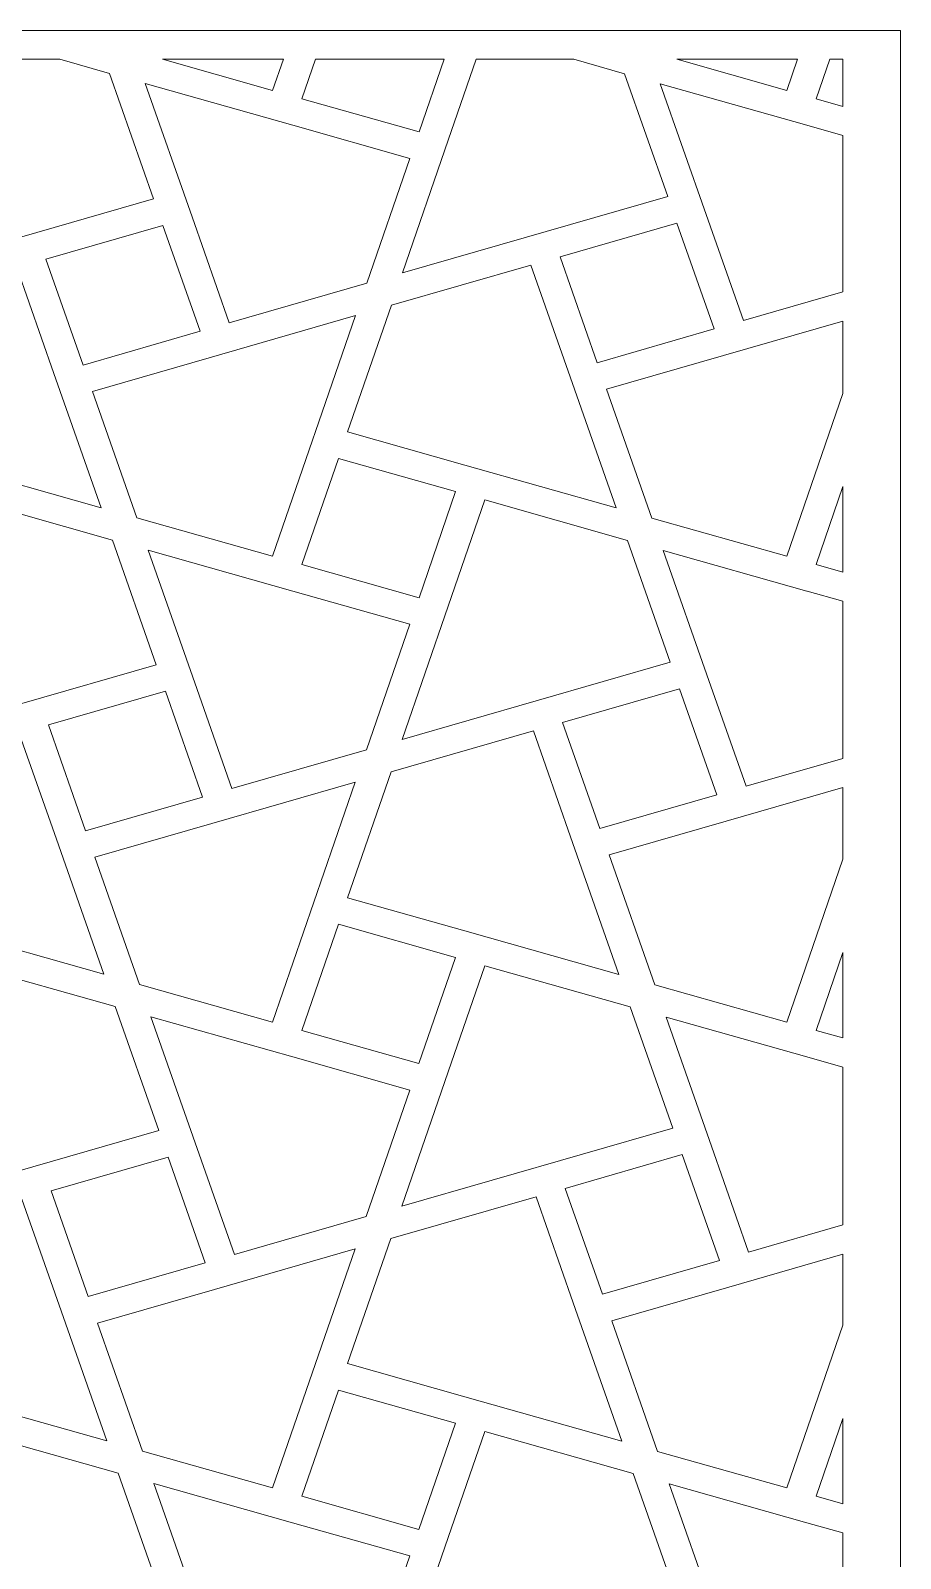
# Model space of a CAD drawing. Header units: centimetres. Extents: x -9.6 to 8.2, y -7.8 to 8.4.
# Drawn here: x -5.87 to -1.03, y -0.12 to 8.38 of the extents above; entities that cross this region are included whole.
import ezdxf

# ---------------------------------------------------------------- set-up
doc = ezdxf.new("R2010")
doc.units = ezdxf.units.CM
doc.header["$MEASUREMENT"] = 0
doc.layers.add('layer 1', color=7, linetype='Continuous')

msp = doc.modelspace()

# ---------------------------------------------------------------- linework, layer by layer
at = {"layer": 'layer 1', "color": 177, "lineweight": 9}
for points, knots in [([(-9.56022, -7.77576), (-9.56022, -7.77576), (-9.56022, -7.68855), (-9.56022, -7.68855), (-9.56022, -7.68855), (-9.56022, -7.68855), (-9.56022, -7.0444), (-9.56022, -7.0444), (-9.56022, -7.0444), (-9.56022, -7.0444), (-9.56022, -6.87664), (-9.56022, -6.87664), (-9.56022, -6.87664), (-9.56022, -6.87664), (-9.56022, -6.13825), (-9.56022, -6.13825), (-9.56022, -6.13825), (-9.56022, -6.13825), (-9.56022, -5.51373), (-9.56022, -5.51373), (-9.56022, -5.51373), (-9.56022, -5.51373), (-9.56022, -5.25987), (-9.56022, -5.25987), (-9.56022, -5.25987), (-9.56022, -5.25987), (-9.56022, -5.09892), (-9.56022, -5.09892), (-9.56022, -5.09892), (-9.56022, -5.09892), (-9.56022, -4.45518), (-9.56022, -4.45518), (-9.56022, -4.45518), (-9.56022, -4.45518), (-9.56022, -4.2875), (-9.56022, -4.2875), (-9.56022, -4.2875), (-9.56022, -4.2875), (-9.56022, -3.54479), (-9.56022, -3.54479), (-9.56022, -3.54479), (-9.56022, -3.54479), (-9.56022, -2.92362), (-9.56022, -2.92362), (-9.56022, -2.92362), (-9.56022, -2.92362), (-9.56022, -2.67108), (-9.56022, -2.67108), (-9.56022, -2.67108), (-9.56022, -2.67108), (-9.56022, -2.50978), (-9.56022, -2.50978), (-9.56022, -2.50978), (-9.56022, -2.50978), (-9.56022, -1.86594), (-9.56022, -1.86594), (-9.56022, -1.86594), (-9.56022, -1.86594), (-9.56022, -1.69841), (-9.56022, -1.69841), (-9.56022, -1.69841), (-9.56022, -1.69841), (-9.56022, -0.95174), (-9.56022, -0.95174), (-9.56022, -0.95174), (-9.56022, -0.95174), (-9.56022, -0.33422), (-9.56022, -0.33422), (-9.56022, -0.33422), (-9.56022, -0.33422), (-9.56022, -0.08151), (-9.56022, -0.08151), (-9.56022, -0.08151), (-9.56022, -0.08151), (-9.56022, 0.07923), (-9.56022, 0.07923), (-9.56022, 0.07923), (-9.56022, 0.07923), (-9.56022, 0.72329), (-9.56022, 0.72329), (-9.56022, 0.72329), (-9.56022, 0.72329), (-9.56022, 0.89105), (-9.56022, 0.89105), (-9.56022, 0.89105), (-9.56022, 0.89105), (-9.56022, 1.64207), (-9.56022, 1.64207), (-9.56022, 1.64207), (-9.56022, 1.64207), (-9.56022, 2.25491), (-9.56022, 2.25491), (-9.56022, 2.25491), (-9.56022, 2.25491), (-9.56022, 2.50777), (-9.56022, 2.50777), (-9.56022, 2.50777), (-9.56022, 2.50777), (-9.56022, 2.66876), (-9.56022, 2.66876), (-9.56022, 2.66876), (-9.56022, 2.66876), (-9.56022, 3.31237), (-9.56022, 3.31237), (-9.56022, 3.31237), (-9.56022, 3.31237), (-9.56022, 3.4804), (-9.56022, 3.4804), (-9.56022, 3.4804), (-9.56022, 3.4804), (-9.56022, 4.23513), (-9.56022, 4.23513), (-9.56022, 4.23513), (-9.56022, 4.23513), (-9.56022, 4.84318), (-9.56022, 4.84318), (-9.56022, 4.84318), (-9.56022, 4.84318), (-9.56022, 5.09712), (-9.56022, 5.09712), (-9.56022, 5.09712), (-9.56022, 5.09712), (-9.56022, 5.25802), (-9.56022, 5.25802), (-9.56022, 5.25802), (-9.56022, 5.25802), (-9.56022, 5.9018), (-9.56022, 5.9018), (-9.56022, 5.9018), (-9.56022, 5.9018), (-9.56022, 6.06947), (-9.56022, 6.06947), (-9.56022, 6.06947), (-9.56022, 6.06947), (-9.56022, 6.82894), (-9.56022, 6.82894), (-9.56022, 6.82894), (-9.56022, 6.82894), (-9.56022, 7.43231), (-9.56022, 7.43231), (-9.56022, 7.43231), (-9.56022, 7.43231), (-9.56022, 7.68635), (-9.56022, 7.68635), (-9.56022, 7.68635), (-9.56022, 7.68635), (-9.56022, 7.84734), (-9.56022, 7.84734), (-9.56022, 7.84734), (-9.56022, 7.84734), (-9.56022, 8.37591), (-9.56022, 8.37591), (-9.56022, 8.37591), (-9.56022, 8.37591), (-1.03129, 8.37591), (-1.03129, 8.37591), (-1.03129, 8.37591), (-1.03129, 8.37591), (-1.03129, 7.86381), (-1.03129, 7.86381), (-1.03129, 7.86381), (-1.03129, 7.86381), (-1.03129, 7.70201), (-1.03129, 7.70201), (-1.03129, 7.70201), (-1.03129, 7.70201), (-1.03129, 7.28487), (-1.03129, 7.28487), (-1.03129, 7.28487), (-1.03129, 7.28487), (-1.03129, 6.76689), (-1.03129, 6.76689), (-1.03129, 6.76689), (-1.03129, 6.76689), (-1.03129, 6.08838), (-1.03129, 6.08838), (-1.03129, 6.08838), (-1.03129, 6.08838), (-1.03129, 5.92686), (-1.03129, 5.92686), (-1.03129, 5.92686), (-1.03129, 5.92686), (-1.03129, 5.27455), (-1.03129, 5.27455), (-1.03129, 5.27455), (-1.03129, 5.27455), (-1.03129, 5.11304), (-1.03129, 5.11304), (-1.03129, 5.11304), (-1.03129, 5.11304), (-1.03129, 4.69599), (-1.03129, 4.69599), (-1.03129, 4.69599), (-1.03129, 4.69599), (-1.03129, 4.17788), (-1.03129, 4.17788), (-1.03129, 4.17788), (-1.03129, 4.17788), (-1.03129, 3.49891), (-1.03129, 3.49891), (-1.03129, 3.49891), (-1.03129, 3.49891), (-1.03129, 3.33785), (-1.03129, 3.33785), (-1.03129, 3.33785), (-1.03129, 3.33785), (-1.03129, 2.68537), (-1.03129, 2.68537), (-1.03129, 2.68537), (-1.03129, 2.68537), (-1.03129, 2.52348), (-1.03129, 2.52348), (-1.03129, 2.52348), (-1.03129, 2.52348), (-1.03129, 2.10676), (-1.03129, 2.10676), (-1.03129, 2.10676), (-1.03129, 2.10676), (-1.03129, 1.58898), (-1.03129, 1.58898), (-1.03129, 1.58898), (-1.03129, 1.58898), (-1.03129, 0.90977), (-1.03129, 0.90977), (-1.03129, 0.90977), (-1.03129, 0.90977), (-1.03129, 0.74846), (-1.03129, 0.74846), (-1.03129, 0.74846), (-1.03129, 0.74846), (-1.03129, 0.0964), (-1.03129, 0.0964), (-1.03129, 0.0964), (-1.03129, 0.0964), (-1.03129, -0.06567), (-1.03129, -0.06567), (-1.03129, -0.06567), (-1.03129, -0.06567), (-1.03129, -0.48208), (-1.03129, -0.48208), (-1.03129, -0.48208), (-1.03129, -0.48208), (-1.03129, -0.99998), (-1.03129, -0.99998), (-1.03129, -0.99998), (-1.03129, -0.99998), (-1.03129, -1.67946), (-1.03129, -1.67946), (-1.03129, -1.67946), (-1.03129, -1.67946), (-1.03129, -1.84094), (-1.03129, -1.84094), (-1.03129, -1.84094), (-1.03129, -1.84094), (-1.03129, -2.49314), (-1.03129, -2.49314), (-1.03129, -2.49314), (-1.03129, -2.49314), (-1.03129, -2.65467), (-1.03129, -2.65467), (-1.03129, -2.65467), (-1.03129, -2.65467), (-1.03129, -3.07118), (-1.03129, -3.07118), (-1.03129, -3.07118), (-1.03129, -3.07118), (-1.03129, -3.58897), (-1.03129, -3.58897), (-1.03129, -3.58897), (-1.03129, -3.58897), (-1.03129, -4.26893), (-1.03129, -4.26893), (-1.03129, -4.26893), (-1.03129, -4.26893), (-1.03129, -4.42984), (-1.03129, -4.42984), (-1.03129, -4.42984), (-1.03129, -4.42984), (-1.03129, -5.08246), (-1.03129, -5.08246), (-1.03129, -5.08246), (-1.03129, -5.08246), (-1.03129, -5.24421), (-1.03129, -5.24421), (-1.03129, -5.24421), (-1.03129, -5.24421), (-1.03129, -5.66021), (-1.03129, -5.66021), (-1.03129, -5.66021), (-1.03129, -5.66021), (-1.03129, -6.17756), (-1.03129, -6.17756), (-1.03129, -6.17756), (-1.03129, -6.17756), (-1.03129, -6.85816), (-1.03129, -6.85816), (-1.03129, -6.85816), (-1.03129, -6.85816), (-1.03129, -7.01924), (-1.03129, -7.01924), (-1.03129, -7.01924), (-1.03129, -7.01924), (-1.03129, -7.6713), (-1.03129, -7.6713), (-1.03129, -7.6713), (-1.03129, -7.6713), (-1.03129, -7.77576), (-1.03129, -7.77576), (-1.03129, -7.77576), (-1.03129, -7.77576), (-9.56022, -7.77576), (-9.56022, -7.77576)], [0, 0, 0, 0, 0.0126582, 0.0126582, 0.0126582, 0.0126582, 0.0253165, 0.0253165, 0.0253165, 0.0253165, 0.0379747, 0.0379747, 0.0379747, 0.0379747, 0.0506329, 0.0506329, 0.0506329, 0.0506329, 0.0632911, 0.0632911, 0.0632911, 0.0632911, 0.0759494, 0.0759494, 0.0759494, 0.0759494, 0.0886076, 0.0886076, 0.0886076, 0.0886076, 0.1012658, 0.1012658, 0.1012658, 0.1012658, 0.1139241, 0.1139241, 0.1139241, 0.1139241, 0.1265823, 0.1265823, 0.1265823, 0.1265823, 0.1392405, 0.1392405, 0.1392405, 0.1392405, 0.1518987, 0.1518987, 0.1518987, 0.1518987, 0.164557, 0.164557, 0.164557, 0.164557, 0.1772152, 0.1772152, 0.1772152, 0.1772152, 0.1898734, 0.1898734, 0.1898734, 0.1898734, 0.2025316, 0.2025316, 0.2025316, 0.2025316, 0.2151899, 0.2151899, 0.2151899, 0.2151899, 0.2278481, 0.2278481, 0.2278481, 0.2278481, 0.2405063, 0.2405063, 0.2405063, 0.2405063, 0.2531646, 0.2531646, 0.2531646, 0.2531646, 0.2658228, 0.2658228, 0.2658228, 0.2658228, 0.278481, 0.278481, 0.278481, 0.278481, 0.2911392, 0.2911392, 0.2911392, 0.2911392, 0.3037975, 0.3037975, 0.3037975, 0.3037975, 0.3164557, 0.3164557, 0.3164557, 0.3164557, 0.3291139, 0.3291139, 0.3291139, 0.3291139, 0.3417722, 0.3417722, 0.3417722, 0.3417722, 0.3544304, 0.3544304, 0.3544304, 0.3544304, 0.3670886, 0.3670886, 0.3670886, 0.3670886, 0.3797468, 0.3797468, 0.3797468, 0.3797468, 0.3924051, 0.3924051, 0.3924051, 0.3924051, 0.4050633, 0.4050633, 0.4050633, 0.4050633, 0.4177215, 0.4177215, 0.4177215, 0.4177215, 0.4303797, 0.4303797, 0.4303797, 0.4303797, 0.443038, 0.443038, 0.443038, 0.443038, 0.4556962, 0.4556962, 0.4556962, 0.4556962, 0.4683544, 0.4683544, 0.4683544, 0.4683544, 0.4810127, 0.4810127, 0.4810127, 0.4810127, 0.4936709, 0.4936709, 0.4936709, 0.4936709, 0.5063291, 0.5063291, 0.5063291, 0.5063291, 0.5189873, 0.5189873, 0.5189873, 0.5189873, 0.5316456, 0.5316456, 0.5316456, 0.5316456, 0.5443038, 0.5443038, 0.5443038, 0.5443038, 0.556962, 0.556962, 0.556962, 0.556962, 0.5696203, 0.5696203, 0.5696203, 0.5696203, 0.5822785, 0.5822785, 0.5822785, 0.5822785, 0.5949367, 0.5949367, 0.5949367, 0.5949367, 0.6075949, 0.6075949, 0.6075949, 0.6075949, 0.6202532, 0.6202532, 0.6202532, 0.6202532, 0.6329114, 0.6329114, 0.6329114, 0.6329114, 0.6455696, 0.6455696, 0.6455696, 0.6455696, 0.6582278, 0.6582278, 0.6582278, 0.6582278, 0.6708861, 0.6708861, 0.6708861, 0.6708861, 0.6835443, 0.6835443, 0.6835443, 0.6835443, 0.6962025, 0.6962025, 0.6962025, 0.6962025, 0.7088608, 0.7088608, 0.7088608, 0.7088608, 0.721519, 0.721519, 0.721519, 0.721519, 0.7341772, 0.7341772, 0.7341772, 0.7341772, 0.7468354, 0.7468354, 0.7468354, 0.7468354, 0.7594937, 0.7594937, 0.7594937, 0.7594937, 0.7721519, 0.7721519, 0.7721519, 0.7721519, 0.7848101, 0.7848101, 0.7848101, 0.7848101, 0.7974684, 0.7974684, 0.7974684, 0.7974684, 0.8101266, 0.8101266, 0.8101266, 0.8101266, 0.8227848, 0.8227848, 0.8227848, 0.8227848, 0.835443, 0.835443, 0.835443, 0.835443, 0.8481013, 0.8481013, 0.8481013, 0.8481013, 0.8607595, 0.8607595, 0.8607595, 0.8607595, 0.8734177, 0.8734177, 0.8734177, 0.8734177, 0.8860759, 0.8860759, 0.8860759, 0.8860759, 0.8987342, 0.8987342, 0.8987342, 0.8987342, 0.9113924, 0.9113924, 0.9113924, 0.9113924, 0.9240506, 0.9240506, 0.9240506, 0.9240506, 0.9367089, 0.9367089, 0.9367089, 0.9367089, 0.9493671, 0.9493671, 0.9493671, 0.9493671, 0.9620253, 0.9620253, 0.9620253, 0.9620253, 0.9746835, 0.9746835, 0.9746835, 0.9746835, 1, 1, 1, 1]), ([(-5.70725, 8.21599), (-5.70725, 8.21599), (-6.25086, 8.21599), (-6.25086, 8.21599), (-6.25086, 8.21599), (-6.25086, 8.21599), (-6.40604, 7.76639), (-6.40604, 7.76639), (-6.40604, 7.76639), (-6.40604, 7.76639), (-6.66587, 7.01401), (-6.66587, 7.01401), (-6.66587, 7.01401), (-6.66587, 7.01401), (-5.18569, 7.44019), (-5.18569, 7.44019), (-5.18569, 7.44019), (-5.18569, 7.44019), (-5.43037, 8.13768), (-5.43037, 8.13768), (-5.43037, 8.13768), (-5.43037, 8.13768), (-5.70725, 8.21599), (-5.70725, 8.21599)], [0, 0, 0, 0, 0.1428571, 0.1428571, 0.1428571, 0.1428571, 0.2857143, 0.2857143, 0.2857143, 0.2857143, 0.4285714, 0.4285714, 0.4285714, 0.4285714, 0.5714286, 0.5714286, 0.5714286, 0.5714286, 0.7142857, 0.7142857, 0.7142857, 0.7142857, 1, 1, 1, 1]), ([(-4.46334, 8.21599), (-4.46334, 8.21599), (-5.13512, 8.21599), (-5.13512, 8.21599), (-5.13512, 8.21599), (-5.13512, 8.21599), (-4.52312, 8.0428), (-4.52312, 8.0428), (-4.52312, 8.0428), (-4.52312, 8.0428), (-4.46334, 8.21599), (-4.46334, 8.21599)], [0, 0, 0, 0, 0.25, 0.25, 0.25, 0.25, 0.5, 0.5, 0.5, 0.5, 1, 1, 1, 1]), ([(-3.56963, 8.21599), (-3.56963, 8.21599), (-4.2846, 8.21599), (-4.2846, 8.21599), (-4.2846, 8.21599), (-4.2846, 8.21599), (-4.3603, 7.99654), (-4.3603, 7.99654), (-4.3603, 7.99654), (-4.3603, 7.99654), (-3.70898, 7.81226), (-3.70898, 7.81226), (-3.70898, 7.81226), (-3.70898, 7.81226), (-3.56963, 8.21599), (-3.56963, 8.21599)], [0, 0, 0, 0, 0.2, 0.2, 0.2, 0.2, 0.4, 0.4, 0.4, 0.4, 0.6, 0.6, 0.6, 0.6, 1, 1, 1, 1]), ([(-2.84785, 8.21599), (-2.84785, 8.21599), (-3.39097, 8.21599), (-3.39097, 8.21599), (-3.39097, 8.21599), (-3.39097, 8.21599), (-3.54615, 7.76639), (-3.54615, 7.76639), (-3.54615, 7.76639), (-3.54615, 7.76639), (-3.80122, 7.02852), (-3.80122, 7.02852), (-3.80122, 7.02852), (-3.80122, 7.02852), (-2.32581, 7.45313), (-2.32581, 7.45313), (-2.32581, 7.45313), (-2.32581, 7.45313), (-2.56572, 8.13611), (-2.56572, 8.13611), (-2.56572, 8.13611), (-2.56572, 8.13611), (-2.84785, 8.21599), (-2.84785, 8.21599)], [0, 0, 0, 0, 0.1428571, 0.1428571, 0.1428571, 0.1428571, 0.2857143, 0.2857143, 0.2857143, 0.2857143, 0.4285714, 0.4285714, 0.4285714, 0.4285714, 0.5714286, 0.5714286, 0.5714286, 0.5714286, 0.7142857, 0.7142857, 0.7142857, 0.7142857, 1, 1, 1, 1]), ([(-1.60343, 8.21599), (-1.60343, 8.21599), (-2.27586, 8.21599), (-2.27586, 8.21599), (-2.27586, 8.21599), (-2.27586, 8.21599), (-1.66323, 8.0428), (-1.66323, 8.0428), (-1.66323, 8.0428), (-1.66323, 8.0428), (-1.60343, 8.21599), (-1.60343, 8.21599)], [0, 0, 0, 0, 0.25, 0.25, 0.25, 0.25, 0.5, 0.5, 0.5, 0.5, 1, 1, 1, 1]), ([(-1.35112, 8.21599), (-1.35112, 8.21599), (-1.42466, 8.21599), (-1.42466, 8.21599), (-1.42466, 8.21599), (-1.42466, 8.21599), (-1.50041, 7.99654), (-1.50041, 7.99654), (-1.50041, 7.99654), (-1.50041, 7.99654), (-1.35112, 7.9543), (-1.35112, 7.9543), (-1.35112, 7.9543), (-1.35112, 7.9543), (-1.35112, 8.21599), (-1.35112, 8.21599)], [0, 0, 0, 0, 0.2, 0.2, 0.2, 0.2, 0.4, 0.4, 0.4, 0.4, 0.6, 0.6, 0.6, 0.6, 1, 1, 1, 1]), ([(-4.41139, 7.84951), (-4.41139, 7.84951), (-3.76008, 7.66524), (-3.76008, 7.66524), (-3.76008, 7.66524), (-3.76008, 7.66524), (-3.99913, 6.97127), (-3.99913, 6.97127), (-3.99913, 6.97127), (-3.99913, 6.97127), (-4.76433, 6.75093), (-4.76433, 6.75093), (-4.76433, 6.75093), (-4.76433, 6.75093), (-4.97133, 7.33982), (-4.97133, 7.33982), (-4.97133, 7.33982), (-4.97133, 7.33982), (-5.2316, 8.08162), (-5.2316, 8.08162), (-5.2316, 8.08162), (-5.2316, 8.08162), (-4.41139, 7.84912), (-4.41139, 7.84912), (-4.41139, 7.84912), (-4.41139, 7.84912), (-4.41139, 7.84951), (-4.41139, 7.84951)], [0, 0, 0, 0, 0.125, 0.125, 0.125, 0.125, 0.25, 0.25, 0.25, 0.25, 0.375, 0.375, 0.375, 0.375, 0.5, 0.5, 0.5, 0.5, 0.625, 0.625, 0.625, 0.625, 0.75, 0.75, 0.75, 0.75, 1, 1, 1, 1]), ([(-1.35112, 7.7927), (-1.35112, 7.7927), (-1.55151, 7.84951), (-1.55151, 7.84951), (-1.55151, 7.84951), (-1.55151, 7.84951), (-2.36695, 8.08005), (-2.36695, 8.08005), (-2.36695, 8.08005), (-2.36695, 8.08005), (-2.11145, 7.35276), (-2.11145, 7.35276), (-2.11145, 7.35276), (-2.11145, 7.35276), (-1.90445, 6.76387), (-1.90445, 6.76387), (-1.90445, 6.76387), (-1.90445, 6.76387), (-1.35112, 6.92334), (-1.35112, 6.92334), (-1.35112, 6.92334), (-1.35112, 6.92334), (-1.35112, 7.7927), (-1.35112, 7.7927)], [0, 0, 0, 0, 0.1428571, 0.1428571, 0.1428571, 0.1428571, 0.2857143, 0.2857143, 0.2857143, 0.2857143, 0.4285714, 0.4285714, 0.4285714, 0.4285714, 0.5714286, 0.5714286, 0.5714286, 0.5714286, 0.7142857, 0.7142857, 0.7142857, 0.7142857, 1, 1, 1, 1]), ([(-2.27427, 7.3061), (-2.27427, 7.3061), (-2.06727, 6.71721), (-2.06727, 6.71721), (-2.06727, 6.71721), (-2.06727, 6.71721), (-2.71772, 6.5298), (-2.71772, 6.5298), (-2.71772, 6.5298), (-2.71772, 6.5298), (-2.92429, 7.11869), (-2.92429, 7.11869), (-2.92429, 7.11869), (-2.92429, 7.11869), (-2.27427, 7.3061), (-2.27427, 7.3061)], [0, 0, 0, 0, 0.2, 0.2, 0.2, 0.2, 0.4, 0.4, 0.4, 0.4, 0.6, 0.6, 0.6, 0.6, 1, 1, 1, 1]), ([(-5.13373, 7.29316), (-5.13373, 7.29316), (-4.92673, 6.70427), (-4.92673, 6.70427), (-4.92673, 6.70427), (-4.92673, 6.70427), (-5.57718, 6.51687), (-5.57718, 6.51687), (-5.57718, 6.51687), (-5.57718, 6.51687), (-5.78418, 7.10575), (-5.78418, 7.10575), (-5.78418, 7.10575), (-5.78418, 7.10575), (-5.13373, 7.29316), (-5.13373, 7.29316)], [0, 0, 0, 0, 0.2, 0.2, 0.2, 0.2, 0.4, 0.4, 0.4, 0.4, 0.6, 0.6, 0.6, 0.6, 1, 1, 1, 1]), ([(-6.31467, 5.96052), (-6.31467, 5.96052), (-5.47757, 5.72371), (-5.47757, 5.72371), (-5.47757, 5.72371), (-5.47757, 5.72371), (-5.74001, 6.47021), (-5.74001, 6.47021), (-5.74001, 6.47021), (-5.74001, 6.47021), (-5.94657, 7.05871), (-5.94657, 7.05871), (-5.94657, 7.05871), (-5.94657, 7.05871), (-6.7278, 6.83405), (-6.7278, 6.83405), (-6.7278, 6.83405), (-6.7278, 6.83405), (-6.96555, 6.14479), (-6.96555, 6.14479), (-6.96555, 6.14479), (-6.96555, 6.14479), (-6.31467, 5.96052), (-6.31467, 5.96052)], [0, 0, 0, 0, 0.1428571, 0.1428571, 0.1428571, 0.1428571, 0.2857143, 0.2857143, 0.2857143, 0.2857143, 0.4285714, 0.4285714, 0.4285714, 0.4285714, 0.5714286, 0.5714286, 0.5714286, 0.5714286, 0.7142857, 0.7142857, 0.7142857, 0.7142857, 1, 1, 1, 1]), ([(-3.45478, 5.96052), (-3.45478, 5.96052), (-2.61292, 5.72253), (-2.61292, 5.72253), (-2.61292, 5.72253), (-2.61292, 5.72253), (-2.88012, 6.48315), (-2.88012, 6.48315), (-2.88012, 6.48315), (-2.88012, 6.48315), (-3.08712, 7.07204), (-3.08712, 7.07204), (-3.08712, 7.07204), (-3.08712, 7.07204), (-3.86272, 6.84856), (-3.86272, 6.84856), (-3.86272, 6.84856), (-3.86272, 6.84856), (-4.10609, 6.14479), (-4.10609, 6.14479), (-4.10609, 6.14479), (-4.10609, 6.14479), (-3.45478, 5.96052), (-3.45478, 5.96052)], [0, 0, 0, 0, 0.1428571, 0.1428571, 0.1428571, 0.1428571, 0.2857143, 0.2857143, 0.2857143, 0.2857143, 0.4285714, 0.4285714, 0.4285714, 0.4285714, 0.5714286, 0.5714286, 0.5714286, 0.5714286, 0.7142857, 0.7142857, 0.7142857, 0.7142857, 1, 1, 1, 1]), ([(-5.2788, 5.66764), (-5.2788, 5.66764), (-4.52356, 5.45357), (-4.52356, 5.45357), (-4.52356, 5.45357), (-4.52356, 5.45357), (-4.06149, 6.79131), (-4.06149, 6.79131), (-4.06149, 6.79131), (-4.06149, 6.79131), (-4.8752, 6.55686), (-4.8752, 6.55686), (-4.8752, 6.55686), (-4.8752, 6.55686), (-5.52564, 6.36984), (-5.52564, 6.36984), (-5.52564, 6.36984), (-5.52564, 6.36984), (-5.2788, 5.66764), (-5.2788, 5.66764)], [0, 0, 0, 0, 0.1666667, 0.1666667, 0.1666667, 0.1666667, 0.3333333, 0.3333333, 0.3333333, 0.3333333, 0.5, 0.5, 0.5, 0.5, 0.6666667, 0.6666667, 0.6666667, 0.6666667, 1, 1, 1, 1]), ([(-2.41415, 5.66607), (-2.41415, 5.66607), (-1.66323, 5.45357), (-1.66323, 5.45357), (-1.66323, 5.45357), (-1.66323, 5.45357), (-1.35112, 6.35765), (-1.35112, 6.35765), (-1.35112, 6.35765), (-1.35112, 6.35765), (-1.35112, 6.76123), (-1.35112, 6.76123), (-1.35112, 6.76123), (-1.35112, 6.76123), (-2.01531, 6.56979), (-2.01531, 6.56979), (-2.01531, 6.56979), (-2.01531, 6.56979), (-2.66575, 6.38278), (-2.66575, 6.38278), (-2.66575, 6.38278), (-2.66575, 6.38278), (-2.41415, 5.66607), (-2.41415, 5.66607)], [0, 0, 0, 0, 0.1428571, 0.1428571, 0.1428571, 0.1428571, 0.2857143, 0.2857143, 0.2857143, 0.2857143, 0.4285714, 0.4285714, 0.4285714, 0.4285714, 0.5714286, 0.5714286, 0.5714286, 0.5714286, 0.7142857, 0.7142857, 0.7142857, 0.7142857, 1, 1, 1, 1]), ([(-3.70898, 5.22303), (-3.70898, 5.22303), (-3.50545, 5.8131), (-3.50545, 5.8131), (-3.50545, 5.8131), (-3.50545, 5.8131), (-4.15676, 5.99737), (-4.15676, 5.99737), (-4.15676, 5.99737), (-4.15676, 5.99737), (-4.3603, 5.4077), (-4.3603, 5.4077), (-4.3603, 5.4077), (-4.3603, 5.4077), (-3.70898, 5.22303), (-3.70898, 5.22303)], [0, 0, 0, 0, 0.2, 0.2, 0.2, 0.2, 0.4, 0.4, 0.4, 0.4, 0.6, 0.6, 0.6, 0.6, 1, 1, 1, 1]), ([(-1.35112, 5.84106), (-1.35112, 5.84106), (-1.50084, 5.40731), (-1.50084, 5.40731), (-1.50084, 5.40731), (-1.50084, 5.40731), (-1.35112, 5.36498), (-1.35112, 5.36498), (-1.35112, 5.36498), (-1.35112, 5.36498), (-1.35112, 5.84106), (-1.35112, 5.84106)], [0, 0, 0, 0, 0.25, 0.25, 0.25, 0.25, 0.5, 0.5, 0.5, 0.5, 1, 1, 1, 1]), ([(-6.40647, 5.17716), (-6.40647, 5.17716), (-6.20251, 5.76684), (-6.20251, 5.76684), (-6.20251, 5.76684), (-6.20251, 5.76684), (-5.41435, 5.54375), (-5.41435, 5.54375), (-5.41435, 5.54375), (-5.41435, 5.54375), (-5.17097, 4.85057), (-5.17097, 4.85057), (-5.17097, 4.85057), (-5.17097, 4.85057), (-6.66717, 4.41968), (-6.66717, 4.41968), (-6.66717, 4.41968), (-6.66717, 4.41968), (-6.40647, 5.17716), (-6.40647, 5.17716)], [0, 0, 0, 0, 0.1666667, 0.1666667, 0.1666667, 0.1666667, 0.3333333, 0.3333333, 0.3333333, 0.3333333, 0.5, 0.5, 0.5, 0.5, 0.6666667, 0.6666667, 0.6666667, 0.6666667, 1, 1, 1, 1]), ([(-3.54615, 5.17716), (-3.54615, 5.17716), (-3.34262, 5.76684), (-3.34262, 5.76684), (-3.34262, 5.76684), (-3.34262, 5.76684), (-2.5497, 5.54218), (-2.5497, 5.54218), (-2.5497, 5.54218), (-2.5497, 5.54218), (-2.31152, 4.86429), (-2.31152, 4.86429), (-2.31152, 4.86429), (-2.31152, 4.86429), (-3.80295, 4.43458), (-3.80295, 4.43458), (-3.80295, 4.43458), (-3.80295, 4.43458), (-3.54615, 5.17716), (-3.54615, 5.17716)], [0, 0, 0, 0, 0.1666667, 0.1666667, 0.1666667, 0.1666667, 0.3333333, 0.3333333, 0.3333333, 0.3333333, 0.5, 0.5, 0.5, 0.5, 0.6666667, 0.6666667, 0.6666667, 0.6666667, 1, 1, 1, 1]), ([(-4.41139, 5.25989), (-4.41139, 5.25989), (-3.76008, 5.07562), (-3.76008, 5.07562), (-3.76008, 5.07562), (-3.76008, 5.07562), (-4.00129, 4.37734), (-4.00129, 4.37734), (-4.00129, 4.37734), (-4.00129, 4.37734), (-4.75004, 4.16209), (-4.75004, 4.16209), (-4.75004, 4.16209), (-4.75004, 4.16209), (-4.95661, 4.7502), (-4.95661, 4.7502), (-4.95661, 4.7502), (-4.95661, 4.7502), (-5.21601, 5.48807), (-5.21601, 5.48807), (-5.21601, 5.48807), (-5.21601, 5.48807), (-4.41139, 5.25989), (-4.41139, 5.25989)], [0, 0, 0, 0, 0.1428571, 0.1428571, 0.1428571, 0.1428571, 0.2857143, 0.2857143, 0.2857143, 0.2857143, 0.4285714, 0.4285714, 0.4285714, 0.4285714, 0.5714286, 0.5714286, 0.5714286, 0.5714286, 0.7142857, 0.7142857, 0.7142857, 0.7142857, 1, 1, 1, 1]), ([(-1.35112, 5.2034), (-1.35112, 5.2034), (-1.55107, 5.25989), (-1.55107, 5.25989), (-1.55107, 5.25989), (-1.55107, 5.25989), (-1.55151, 5.25989), (-1.55151, 5.25989), (-1.55151, 5.25989), (-1.55151, 5.25989), (-2.35092, 5.4865), (-2.35092, 5.4865), (-2.35092, 5.4865), (-2.35092, 5.4865), (-2.09715, 4.76392), (-2.09715, 4.76392), (-2.09715, 4.76392), (-2.09715, 4.76392), (-1.89015, 4.17503), (-1.89015, 4.17503), (-1.89015, 4.17503), (-1.89015, 4.17503), (-1.35112, 4.33004), (-1.35112, 4.33004), (-1.35112, 4.33004), (-1.35112, 4.33004), (-1.35112, 5.2034), (-1.35112, 5.2034)], [0, 0, 0, 0, 0.125, 0.125, 0.125, 0.125, 0.25, 0.25, 0.25, 0.25, 0.375, 0.375, 0.375, 0.375, 0.5, 0.5, 0.5, 0.5, 0.625, 0.625, 0.625, 0.625, 0.75, 0.75, 0.75, 0.75, 1, 1, 1, 1]), ([(-5.11944, 4.70354), (-5.11944, 4.70354), (-4.91244, 4.11504), (-4.91244, 4.11504), (-4.91244, 4.11504), (-4.91244, 4.11504), (-5.56288, 3.92763), (-5.56288, 3.92763), (-5.56288, 3.92763), (-5.56288, 3.92763), (-5.76989, 4.51613), (-5.76989, 4.51613), (-5.76989, 4.51613), (-5.76989, 4.51613), (-5.11944, 4.70354), (-5.11944, 4.70354)], [0, 0, 0, 0, 0.2, 0.2, 0.2, 0.2, 0.4, 0.4, 0.4, 0.4, 0.6, 0.6, 0.6, 0.6, 1, 1, 1, 1]), ([(-2.25955, 4.71687), (-2.25955, 4.71687), (-2.05298, 4.12798), (-2.05298, 4.12798), (-2.05298, 4.12798), (-2.05298, 4.12798), (-2.70343, 3.94097), (-2.70343, 3.94097), (-2.70343, 3.94097), (-2.70343, 3.94097), (-2.91, 4.52946), (-2.91, 4.52946), (-2.91, 4.52946), (-2.91, 4.52946), (-2.25955, 4.71687), (-2.25955, 4.71687)], [0, 0, 0, 0, 0.2, 0.2, 0.2, 0.2, 0.4, 0.4, 0.4, 0.4, 0.6, 0.6, 0.6, 0.6, 1, 1, 1, 1]), ([(-6.31423, 3.37129), (-6.31423, 3.37129), (-5.46155, 3.13017), (-5.46155, 3.13017), (-5.46155, 3.13017), (-5.46155, 3.13017), (-5.72571, 3.88098), (-5.72571, 3.88098), (-5.72571, 3.88098), (-5.72571, 3.88098), (-5.93228, 4.46948), (-5.93228, 4.46948), (-5.93228, 4.46948), (-5.93228, 4.46948), (-6.72953, 4.23972), (-6.72953, 4.23972), (-6.72953, 4.23972), (-6.72953, 4.23972), (-6.96598, 3.55556), (-6.96598, 3.55556), (-6.96598, 3.55556), (-6.96598, 3.55556), (-6.31423, 3.37129), (-6.31423, 3.37129)], [0, 0, 0, 0, 0.1428571, 0.1428571, 0.1428571, 0.1428571, 0.2857143, 0.2857143, 0.2857143, 0.2857143, 0.4285714, 0.4285714, 0.4285714, 0.4285714, 0.5714286, 0.5714286, 0.5714286, 0.5714286, 0.7142857, 0.7142857, 0.7142857, 0.7142857, 1, 1, 1, 1]), ([(-3.45478, 3.3709), (-3.45478, 3.3709), (-2.5969, 3.1286), (-2.5969, 3.1286), (-2.5969, 3.1286), (-2.5969, 3.1286), (-2.86583, 3.89392), (-2.86583, 3.89392), (-2.86583, 3.89392), (-2.86583, 3.89392), (-3.07282, 4.48281), (-3.07282, 4.48281), (-3.07282, 4.48281), (-3.07282, 4.48281), (-3.86445, 4.25462), (-3.86445, 4.25462), (-3.86445, 4.25462), (-3.86445, 4.25462), (-4.10609, 3.55517), (-4.10609, 3.55517), (-4.10609, 3.55517), (-4.10609, 3.55517), (-3.45478, 3.3709), (-3.45478, 3.3709)], [0, 0, 0, 0, 0.1428571, 0.1428571, 0.1428571, 0.1428571, 0.2857143, 0.2857143, 0.2857143, 0.2857143, 0.4285714, 0.4285714, 0.4285714, 0.4285714, 0.5714286, 0.5714286, 0.5714286, 0.5714286, 0.7142857, 0.7142857, 0.7142857, 0.7142857, 1, 1, 1, 1]), ([(-5.26278, 3.07371), (-5.26278, 3.07371), (-4.52356, 2.86434), (-4.52356, 2.86434), (-4.52356, 2.86434), (-4.52356, 2.86434), (-4.06322, 4.19777), (-4.06322, 4.19777), (-4.06322, 4.19777), (-4.06322, 4.19777), (-4.86091, 3.96802), (-4.86091, 3.96802), (-4.86091, 3.96802), (-4.86091, 3.96802), (-5.51135, 3.78061), (-5.51135, 3.78061), (-5.51135, 3.78061), (-5.51135, 3.78061), (-5.26278, 3.07371), (-5.26278, 3.07371)], [0, 0, 0, 0, 0.1666667, 0.1666667, 0.1666667, 0.1666667, 0.3333333, 0.3333333, 0.3333333, 0.3333333, 0.5, 0.5, 0.5, 0.5, 0.6666667, 0.6666667, 0.6666667, 0.6666667, 1, 1, 1, 1]), ([(-2.39813, 3.07214), (-2.39813, 3.07214), (-1.66323, 2.86434), (-1.66323, 2.86434), (-1.66323, 2.86434), (-1.66323, 2.86434), (-1.35112, 3.76948), (-1.35112, 3.76948), (-1.35112, 3.76948), (-1.35112, 3.76948), (-1.35112, 4.16798), (-1.35112, 4.16798), (-1.35112, 4.16798), (-1.35112, 4.16798), (-2.00102, 3.98096), (-2.00102, 3.98096), (-2.00102, 3.98096), (-2.00102, 3.98096), (-2.65146, 3.79355), (-2.65146, 3.79355), (-2.65146, 3.79355), (-2.65146, 3.79355), (-2.39813, 3.07214), (-2.39813, 3.07214)], [0, 0, 0, 0, 0.1428571, 0.1428571, 0.1428571, 0.1428571, 0.2857143, 0.2857143, 0.2857143, 0.2857143, 0.4285714, 0.4285714, 0.4285714, 0.4285714, 0.5714286, 0.5714286, 0.5714286, 0.5714286, 0.7142857, 0.7142857, 0.7142857, 0.7142857, 1, 1, 1, 1]), ([(-3.70941, 2.6342), (-3.70941, 2.6342), (-3.50545, 3.22387), (-3.50545, 3.22387), (-3.50545, 3.22387), (-3.50545, 3.22387), (-4.15719, 3.40814), (-4.15719, 3.40814), (-4.15719, 3.40814), (-4.15719, 3.40814), (-4.36073, 2.81847), (-4.36073, 2.81847), (-4.36073, 2.81847), (-4.36073, 2.81847), (-3.70941, 2.6342), (-3.70941, 2.6342)], [0, 0, 0, 0, 0.2, 0.2, 0.2, 0.2, 0.4, 0.4, 0.4, 0.4, 0.6, 0.6, 0.6, 0.6, 1, 1, 1, 1]), ([(-1.35112, 3.25189), (-1.35112, 3.25189), (-1.50041, 2.81847), (-1.50041, 2.81847), (-1.50041, 2.81847), (-1.50041, 2.81847), (-1.35112, 2.77612), (-1.35112, 2.77612), (-1.35112, 2.77612), (-1.35112, 2.77612), (-1.35112, 3.25189), (-1.35112, 3.25189)], [0, 0, 0, 0, 0.25, 0.25, 0.25, 0.25, 0.5, 0.5, 0.5, 0.5, 1, 1, 1, 1]), ([(-6.40647, 2.58793), (-6.40647, 2.58793), (-6.20294, 3.178), (-6.20294, 3.178), (-6.20294, 3.178), (-6.20294, 3.178), (-5.39876, 2.9502), (-5.39876, 2.9502), (-5.39876, 2.9502), (-5.39876, 2.9502), (-5.15668, 2.26173), (-5.15668, 2.26173), (-5.15668, 2.26173), (-5.15668, 2.26173), (-6.66934, 1.82614), (-6.66934, 1.82614), (-6.66934, 1.82614), (-6.66934, 1.82614), (-6.40647, 2.58793), (-6.40647, 2.58793)], [0, 0, 0, 0, 0.1666667, 0.1666667, 0.1666667, 0.1666667, 0.3333333, 0.3333333, 0.3333333, 0.3333333, 0.5, 0.5, 0.5, 0.5, 0.6666667, 0.6666667, 0.6666667, 0.6666667, 1, 1, 1, 1]), ([(-3.54615, 2.58793), (-3.54615, 2.58793), (-3.34262, 3.17761), (-3.34262, 3.17761), (-3.34262, 3.17761), (-3.34262, 3.17761), (-2.53367, 2.94864), (-2.53367, 2.94864), (-2.53367, 2.94864), (-2.53367, 2.94864), (-2.29679, 2.27467), (-2.29679, 2.27467), (-2.29679, 2.27467), (-2.29679, 2.27467), (-3.80425, 1.84065), (-3.80425, 1.84065), (-3.80425, 1.84065), (-3.80425, 1.84065), (-3.54615, 2.58793), (-3.54615, 2.58793)], [0, 0, 0, 0, 0.1666667, 0.1666667, 0.1666667, 0.1666667, 0.3333333, 0.3333333, 0.3333333, 0.3333333, 0.5, 0.5, 0.5, 0.5, 0.6666667, 0.6666667, 0.6666667, 0.6666667, 1, 1, 1, 1]), ([(-4.41139, 2.67066), (-4.41139, 2.67066), (-3.76008, 2.48639), (-3.76008, 2.48639), (-3.76008, 2.48639), (-3.76008, 2.48639), (-4.00303, 1.78341), (-4.00303, 1.78341), (-4.00303, 1.78341), (-4.00303, 1.78341), (-4.73532, 1.57247), (-4.73532, 1.57247), (-4.73532, 1.57247), (-4.73532, 1.57247), (-4.94232, 2.16136), (-4.94232, 2.16136), (-4.94232, 2.16136), (-4.94232, 2.16136), (-5.19955, 2.89414), (-5.19955, 2.89414), (-5.19955, 2.89414), (-5.19955, 2.89414), (-4.41139, 2.67066), (-4.41139, 2.67066)], [0, 0, 0, 0, 0.1428571, 0.1428571, 0.1428571, 0.1428571, 0.2857143, 0.2857143, 0.2857143, 0.2857143, 0.4285714, 0.4285714, 0.4285714, 0.4285714, 0.5714286, 0.5714286, 0.5714286, 0.5714286, 0.7142857, 0.7142857, 0.7142857, 0.7142857, 1, 1, 1, 1]), ([(-1.35112, 2.61397), (-1.35112, 2.61397), (-1.55151, 2.67066), (-1.55151, 2.67066), (-1.55151, 2.67066), (-1.55151, 2.67066), (-2.3349, 2.89257), (-2.3349, 2.89257), (-2.3349, 2.89257), (-2.3349, 2.89257), (-2.08243, 2.1743), (-2.08243, 2.1743), (-2.08243, 2.1743), (-2.08243, 2.1743), (-1.87586, 1.58541), (-1.87586, 1.58541), (-1.87586, 1.58541), (-1.87586, 1.58541), (-1.35112, 1.73652), (-1.35112, 1.73652), (-1.35112, 1.73652), (-1.35112, 1.73652), (-1.35112, 2.61397), (-1.35112, 2.61397)], [0, 0, 0, 0, 0.1428571, 0.1428571, 0.1428571, 0.1428571, 0.2857143, 0.2857143, 0.2857143, 0.2857143, 0.4285714, 0.4285714, 0.4285714, 0.4285714, 0.5714286, 0.5714286, 0.5714286, 0.5714286, 0.7142857, 0.7142857, 0.7142857, 0.7142857, 1, 1, 1, 1]), ([(-2.24526, 2.12764), (-2.24526, 2.12764), (-2.03826, 1.53875), (-2.03826, 1.53875), (-2.03826, 1.53875), (-2.03826, 1.53875), (-2.68827, 1.35134), (-2.68827, 1.35134), (-2.68827, 1.35134), (-2.68827, 1.35134), (-2.89527, 1.94023), (-2.89527, 1.94023), (-2.89527, 1.94023), (-2.89527, 1.94023), (-2.24526, 2.12764), (-2.24526, 2.12764)], [0, 0, 0, 0, 0.2, 0.2, 0.2, 0.2, 0.4, 0.4, 0.4, 0.4, 0.6, 0.6, 0.6, 0.6, 1, 1, 1, 1]), ([(-5.10471, 2.11431), (-5.10471, 2.11431), (-4.89815, 1.52581), (-4.89815, 1.52581), (-4.89815, 1.52581), (-4.89815, 1.52581), (-5.5486, 1.33841), (-5.5486, 1.33841), (-5.5486, 1.33841), (-5.5486, 1.33841), (-5.75516, 1.92729), (-5.75516, 1.92729), (-5.75516, 1.92729), (-5.75516, 1.92729), (-5.10471, 2.11431), (-5.10471, 2.11431)], [0, 0, 0, 0, 0.2, 0.2, 0.2, 0.2, 0.4, 0.4, 0.4, 0.4, 0.6, 0.6, 0.6, 0.6, 1, 1, 1, 1]), ([(-6.31467, 0.78206), (-6.31467, 0.78206), (-5.44553, 0.53623), (-5.44553, 0.53623), (-5.44553, 0.53623), (-5.44553, 0.53623), (-5.71099, 1.29136), (-5.71099, 1.29136), (-5.71099, 1.29136), (-5.71099, 1.29136), (-5.91799, 1.88025), (-5.91799, 1.88025), (-5.91799, 1.88025), (-5.91799, 1.88025), (-6.73127, 1.64618), (-6.73127, 1.64618), (-6.73127, 1.64618), (-6.73127, 1.64618), (-6.96598, 0.96633), (-6.96598, 0.96633), (-6.96598, 0.96633), (-6.96598, 0.96633), (-6.31467, 0.78206), (-6.31467, 0.78206)], [0, 0, 0, 0, 0.1428571, 0.1428571, 0.1428571, 0.1428571, 0.2857143, 0.2857143, 0.2857143, 0.2857143, 0.4285714, 0.4285714, 0.4285714, 0.4285714, 0.5714286, 0.5714286, 0.5714286, 0.5714286, 0.7142857, 0.7142857, 0.7142857, 0.7142857, 1, 1, 1, 1]), ([(-3.45478, 0.78167), (-3.45478, 0.78167), (-2.58088, 0.53466), (-2.58088, 0.53466), (-2.58088, 0.53466), (-2.58088, 0.53466), (-2.85153, 1.30469), (-2.85153, 1.30469), (-2.85153, 1.30469), (-2.85153, 1.30469), (-2.8511, 1.30469), (-2.8511, 1.30469), (-2.8511, 1.30469), (-2.8511, 1.30469), (-3.05767, 1.89358), (-3.05767, 1.89358), (-3.05767, 1.89358), (-3.05767, 1.89358), (-3.86618, 1.66069), (-3.86618, 1.66069), (-3.86618, 1.66069), (-3.86618, 1.66069), (-4.10609, 0.96633), (-4.10609, 0.96633), (-4.10609, 0.96633), (-4.10609, 0.96633), (-3.45478, 0.78167), (-3.45478, 0.78167)], [0, 0, 0, 0, 0.125, 0.125, 0.125, 0.125, 0.25, 0.25, 0.25, 0.25, 0.375, 0.375, 0.375, 0.375, 0.5, 0.5, 0.5, 0.5, 0.625, 0.625, 0.625, 0.625, 0.75, 0.75, 0.75, 0.75, 1, 1, 1, 1]), ([(-5.24676, 0.47977), (-5.24676, 0.47977), (-4.52312, 0.27511), (-4.52312, 0.27511), (-4.52312, 0.27511), (-4.52312, 0.27511), (-4.06452, 1.60344), (-4.06452, 1.60344), (-4.06452, 1.60344), (-4.06452, 1.60344), (-4.84618, 1.3784), (-4.84618, 1.3784), (-4.84618, 1.3784), (-4.84618, 1.3784), (-5.49663, 1.19099), (-5.49663, 1.19099), (-5.49663, 1.19099), (-5.49663, 1.19099), (-5.24676, 0.47977), (-5.24676, 0.47977)], [0, 0, 0, 0, 0.1666667, 0.1666667, 0.1666667, 0.1666667, 0.3333333, 0.3333333, 0.3333333, 0.3333333, 0.5, 0.5, 0.5, 0.5, 0.6666667, 0.6666667, 0.6666667, 0.6666667, 1, 1, 1, 1]), ([(-2.38167, 0.4782), (-2.38167, 0.4782), (-1.66323, 0.27472), (-1.66323, 0.27472), (-1.66323, 0.27472), (-1.66323, 0.27472), (-1.35112, 1.17949), (-1.35112, 1.17949), (-1.35112, 1.17949), (-1.35112, 1.17949), (-1.35112, 1.57439), (-1.35112, 1.57439), (-1.35112, 1.57439), (-1.35112, 1.57439), (-1.98673, 1.39133), (-1.98673, 1.39133), (-1.98673, 1.39133), (-1.98673, 1.39133), (-2.63674, 1.20432), (-2.63674, 1.20432), (-2.63674, 1.20432), (-2.63674, 1.20432), (-2.38167, 0.4782), (-2.38167, 0.4782)], [0, 0, 0, 0, 0.1428571, 0.1428571, 0.1428571, 0.1428571, 0.2857143, 0.2857143, 0.2857143, 0.2857143, 0.4285714, 0.4285714, 0.4285714, 0.4285714, 0.5714286, 0.5714286, 0.5714286, 0.5714286, 0.7142857, 0.7142857, 0.7142857, 0.7142857, 1, 1, 1, 1]), ([(-3.70941, 0.04457), (-3.70941, 0.04457), (-3.50545, 0.63425), (-3.50545, 0.63425), (-3.50545, 0.63425), (-3.50545, 0.63425), (-4.15719, 0.81852), (-4.15719, 0.81852), (-4.15719, 0.81852), (-4.15719, 0.81852), (-4.36073, 0.22885), (-4.36073, 0.22885), (-4.36073, 0.22885), (-4.36073, 0.22885), (-3.70941, 0.04457), (-3.70941, 0.04457)], [0, 0, 0, 0, 0.2, 0.2, 0.2, 0.2, 0.4, 0.4, 0.4, 0.4, 0.6, 0.6, 0.6, 0.6, 1, 1, 1, 1]), ([(-1.35112, 0.66135), (-1.35112, 0.66135), (-1.50041, 0.22885), (-1.50041, 0.22885), (-1.50041, 0.22885), (-1.50041, 0.22885), (-1.35112, 0.1867), (-1.35112, 0.1867), (-1.35112, 0.1867), (-1.35112, 0.1867), (-1.35112, 0.66135), (-1.35112, 0.66135)], [0, 0, 0, 0, 0.25, 0.25, 0.25, 0.25, 0.5, 0.5, 0.5, 0.5, 1, 1, 1, 1]), ([(-6.40647, -0.0013), (-6.40647, -0.0013), (-6.20294, 0.58838), (-6.20294, 0.58838), (-6.20294, 0.58838), (-6.20294, 0.58838), (-5.3823, 0.35627), (-5.3823, 0.35627), (-5.3823, 0.35627), (-5.3823, 0.35627), (-5.14196, -0.32789), (-5.14196, -0.32789), (-5.14196, -0.32789), (-5.14196, -0.32789), (-6.67064, -0.76779), (-6.67064, -0.76779), (-6.67064, -0.76779), (-6.67064, -0.76779), (-6.40647, -0.0013), (-6.40647, -0.0013)], [0, 0, 0, 0, 0.1666667, 0.1666667, 0.1666667, 0.1666667, 0.3333333, 0.3333333, 0.3333333, 0.3333333, 0.5, 0.5, 0.5, 0.5, 0.6666667, 0.6666667, 0.6666667, 0.6666667, 1, 1, 1, 1]), ([(-3.54659, -0.0013), (-3.54659, -0.0013), (-3.34262, 0.58838), (-3.34262, 0.58838), (-3.34262, 0.58838), (-3.34262, 0.58838), (-2.51765, 0.3547), (-2.51765, 0.3547), (-2.51765, 0.3547), (-2.51765, 0.3547), (-2.2825, -0.31456), (-2.2825, -0.31456), (-2.2825, -0.31456), (-2.2825, -0.31456), (-3.80599, -0.75329), (-3.80599, -0.75329), (-3.80599, -0.75329), (-3.80599, -0.75329), (-3.54659, -0.0013), (-3.54659, -0.0013)], [0, 0, 0, 0, 0.1666667, 0.1666667, 0.1666667, 0.1666667, 0.3333333, 0.3333333, 0.3333333, 0.3333333, 0.5, 0.5, 0.5, 0.5, 0.6666667, 0.6666667, 0.6666667, 0.6666667, 1, 1, 1, 1]), ([(-4.41183, 0.08182), (-4.41183, 0.08182), (-3.76008, -0.10245), (-3.76008, -0.10245), (-3.76008, -0.10245), (-3.76008, -0.10245), (-4.00476, -0.81014), (-4.00476, -0.81014), (-4.00476, -0.81014), (-4.00476, -0.81014), (-4.72103, -1.01676), (-4.72103, -1.01676), (-4.72103, -1.01676), (-4.72103, -1.01676), (-4.92803, -0.42826), (-4.92803, -0.42826), (-4.92803, -0.42826), (-4.92803, -0.42826), (-5.18353, 0.3002), (-5.18353, 0.3002), (-5.18353, 0.3002), (-5.18353, 0.3002), (-4.41183, 0.08182), (-4.41183, 0.08182)], [0, 0, 0, 0, 0.1428571, 0.1428571, 0.1428571, 0.1428571, 0.2857143, 0.2857143, 0.2857143, 0.2857143, 0.4285714, 0.4285714, 0.4285714, 0.4285714, 0.5714286, 0.5714286, 0.5714286, 0.5714286, 0.7142857, 0.7142857, 0.7142857, 0.7142857, 1, 1, 1, 1]), ([(-1.35112, 0.02501), (-1.35112, 0.02501), (-1.55151, 0.08182), (-1.55151, 0.08182), (-1.55151, 0.08182), (-1.55151, 0.08182), (-2.31844, 0.29864), (-2.31844, 0.29864), (-2.31844, 0.29864), (-2.31844, 0.29864), (-2.06771, -0.41454), (-2.06771, -0.41454), (-2.06771, -0.41454), (-2.06771, -0.41454), (-2.06814, -0.41493), (-2.06814, -0.41493), (-2.06814, -0.41493), (-2.06814, -0.41493), (-1.86157, -1.00343), (-1.86157, -1.00343), (-1.86157, -1.00343), (-1.86157, -1.00343), (-1.35112, -0.8565), (-1.35112, -0.8565), (-1.35112, -0.8565), (-1.35112, -0.8565), (-1.35112, 0.02501), (-1.35112, 0.02501)], [0, 0, 0, 0, 0.125, 0.125, 0.125, 0.125, 0.25, 0.25, 0.25, 0.25, 0.375, 0.375, 0.375, 0.375, 0.5, 0.5, 0.5, 0.5, 0.625, 0.625, 0.625, 0.625, 0.75, 0.75, 0.75, 0.75, 1, 1, 1, 1])]:
    msp.add_open_spline(points, degree=3, knots=knots, dxfattribs=at)

doc.saveas('drawing.dxf')
